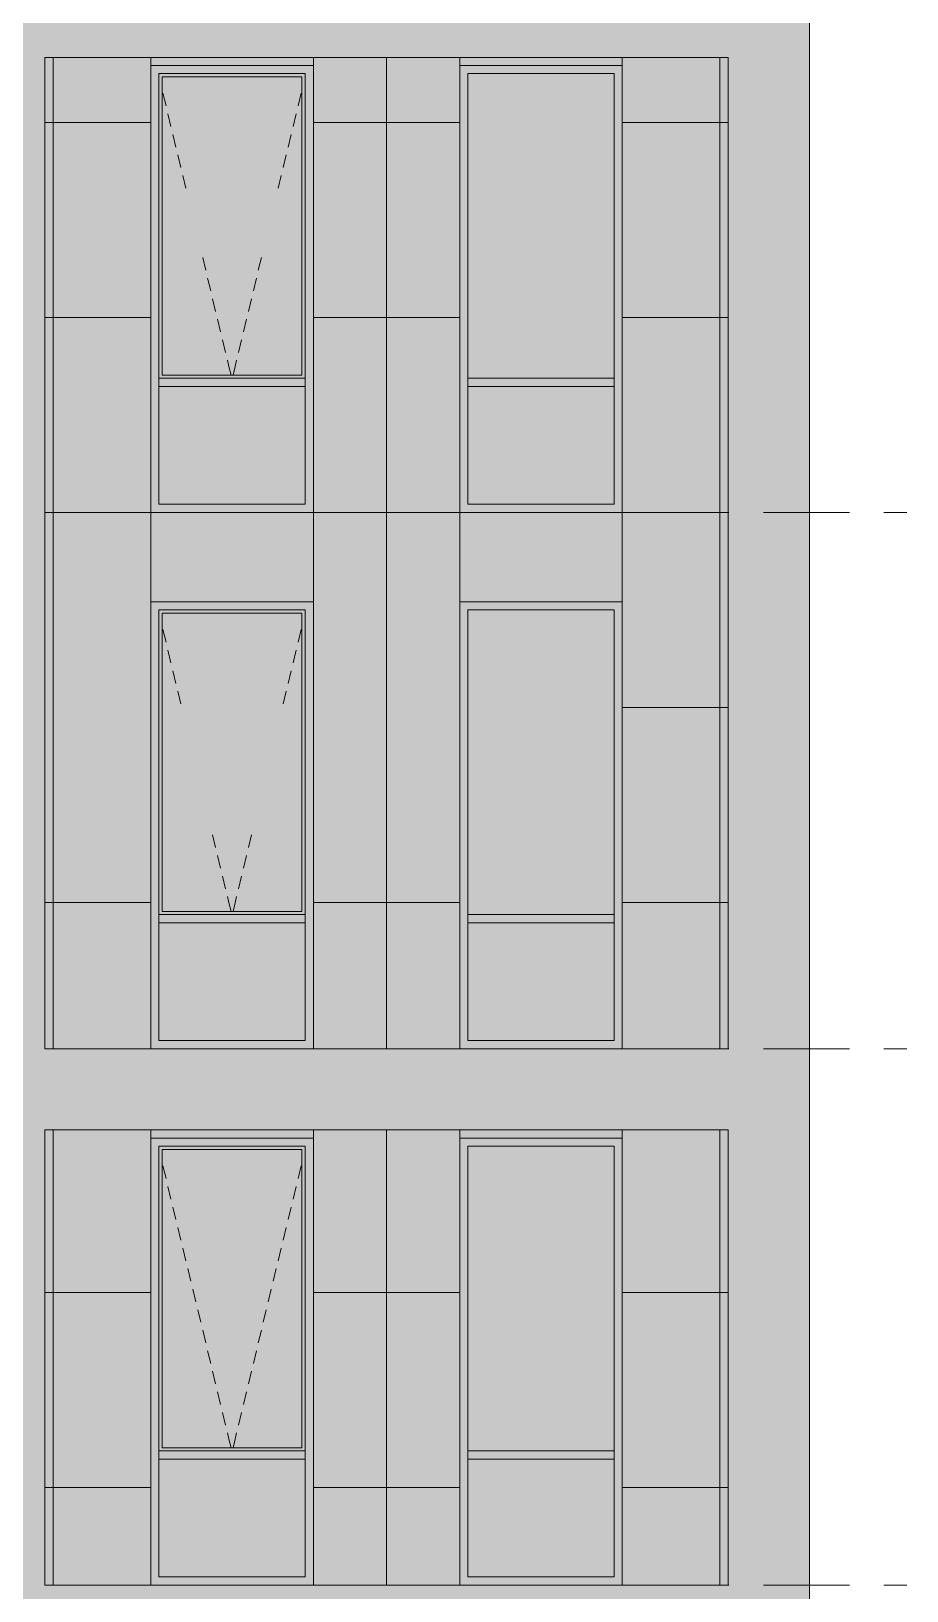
# Model space of a CAD drawing. Header units: millimetres. Extents: x 1499747 to 4230374, y -28481 to 441852.
# Drawn here: x 4123228 to 4128612, y 373993 to 383589 of the extents above; entities that cross this region are included whole.
import ezdxf

# ---------------------------------------------------------------- set-up
doc = ezdxf.new("R2010")
doc.units = ezdxf.units.MM
doc.header["$MEASUREMENT"] = 0
doc.layers.add('Чертеж и Рисунок', color=7, linetype='Continuous')

msp = doc.modelspace()

# ---------------------------------------------------------------- hatches: boundary and pattern name
at = {"layer": 'Чертеж и Рисунок', "linetype": 'Continuous', "lineweight": 0, "true_color": 0xbc9a89}
for points in [[(4128012.73488, 373528.37108), (4128012.73488, 400428.41218), (4127512.73411, 400428.41218), (4127512.73411, 373528.37108)], [(4123312.4277, 399928.41141), (4122812.42693, 399928.41141), (4122812.42693, 374028.37184), (4123312.4277, 374028.37184)], [(4123312.4277, 383928.38697), (4123312.4277, 383428.3862), (4127512.73411, 383428.3862), (4127512.73411, 383928.38697)], [(4123312.4277, 377328.37688), (4123312.4277, 376828.37612), (4127512.73411, 376828.37612), (4127512.73411, 377328.37688)], [(4127512.73411, 374028.37184), (4104262.66859, 374028.37184), (4104262.66859, 373528.37108), (4127512.73411, 373528.37108)]]:
    msp.add_hatch(color=33, dxfattribs=at).paths.add_polyline_path(points)
at = {"layer": 'Чертеж и Рисунок', "linetype": 'Continuous', "lineweight": 0, "true_color": 0xffffff}
h = msp.add_hatch(color=7, dxfattribs=at)
h.paths.add_polyline_path([(4123312.4277, 383428.3862), (4123312.4277, 377328.37688), (4123962.82866, 377328.37688), (4123962.82866, 380078.38107), (4124962.83023, 380078.38107), (4124962.83023, 377328.37688), (4125862.63159, 377328.37688), (4125862.63159, 380078.38107), (4126862.63316, 380078.38107), (4126862.63316, 377328.37688), (4127512.73407, 377328.37688), (4127512.73407, 383428.3862)])
h.paths.add_polyline_path([(4124962.83023, 380628.38196), (4123962.82866, 380628.38196), (4123962.82866, 383378.38614), (4124962.83023, 383378.38614)], flags=0)
h.paths.add_polyline_path([(4125862.63159, 380628.38196), (4125862.63159, 383378.38614), (4126862.63316, 383378.38614), (4126862.63316, 380628.38196)], flags=0)
at = {"layer": 'Чертеж и Рисунок', "linetype": 'Continuous', "lineweight": 0, "true_color": 0x2e2e2e}
for points in [[(4123962.82869, 383028.38559), (4124012.82877, 383028.38559), (4124012.82877, 383328.38605), (4123962.82869, 383378.38613)], [(4124462.82945, 383378.38613), (4123962.82869, 383378.38613), (4124012.82877, 383328.38605), (4124462.82945, 383328.38605)], [(4124462.82945, 383378.38613), (4124462.82945, 383328.38605), (4124912.83014, 383328.38605), (4124962.83022, 383378.38613)], [(4124962.83022, 383028.38559), (4124962.83022, 383378.38613), (4124912.83014, 383328.38605), (4124912.83014, 383028.38559)], [(4125862.63159, 383028.38559), (4125912.63167, 383028.38559), (4125912.63167, 383328.38605), (4125862.63159, 383378.38613)], [(4126362.63236, 383378.38613), (4125862.63159, 383378.38613), (4125912.63167, 383328.38605), (4126362.63236, 383328.38605)], [(4126362.63236, 383378.38613), (4126362.63236, 383328.38605), (4126812.63304, 383328.38605), (4126862.63312, 383378.38613)], [(4126862.63312, 383028.38559), (4126862.63312, 383378.38613), (4126812.63304, 383328.38605), (4126812.63304, 383028.38559)], [(4123962.82869, 381628.38345), (4124012.82877, 381628.38345), (4124012.82877, 383028.38559), (4123962.82869, 383028.38559)], [(4124962.83022, 381628.38345), (4124962.83022, 383028.38559), (4124912.83014, 383028.38559), (4124912.83014, 381628.38345)], [(4125862.63159, 381628.38345), (4125912.63167, 381628.38345), (4125912.63167, 383028.38559), (4125862.63159, 383028.38559)], [(4126862.63312, 381628.38345), (4126862.63312, 383028.38559), (4126812.63304, 383028.38559), (4126812.63304, 381628.38345)], [(4123962.82869, 381428.38315), (4124012.82877, 381428.38315), (4124012.82877, 381628.38345), (4123962.82869, 381628.38345)], [(4124962.83022, 381428.38315), (4124962.83022, 381628.38345), (4124912.83014, 381628.38345), (4124912.83014, 381428.38315)], [(4125862.63159, 381428.38315), (4125912.63167, 381428.38315), (4125912.63167, 381628.38345), (4125862.63159, 381628.38345)], [(4126862.63312, 381428.38315), (4126862.63312, 381628.38345), (4126812.63304, 381628.38345), (4126812.63304, 381428.38315)], [(4123962.82869, 381428.38315), (4123962.82869, 380628.38193), (4124012.82877, 380678.382), (4124012.82877, 381428.38315)], [(4124012.82877, 381403.38311), (4124462.82945, 381403.38311), (4124462.82945, 381453.38319), (4124012.82877, 381453.38319)], [(4124462.82945, 381453.38319), (4124462.82945, 381403.38311), (4124912.83014, 381403.38311), (4124912.83014, 381453.38319)], [(4124962.83022, 381428.38315), (4124912.83014, 381428.38315), (4124912.83014, 380678.382), (4124962.83022, 380628.38193)], [(4125862.63159, 381428.38315), (4125862.63159, 380628.38193), (4125912.63167, 380678.382), (4125912.63167, 381428.38315)], [(4125912.63167, 381403.38311), (4126362.63236, 381403.38311), (4126362.63236, 381453.38319), (4125912.63167, 381453.38319)], [(4126362.63236, 381453.38319), (4126362.63236, 381403.38311), (4126812.63304, 381403.38311), (4126812.63304, 381453.38319)], [(4126862.63312, 381428.38315), (4126812.63304, 381428.38315), (4126812.63304, 380678.382), (4126862.63312, 380628.38193)], [(4124012.82877, 380678.382), (4123962.82869, 380628.38193), (4124462.82945, 380628.38193), (4124462.82945, 380678.382)], [(4124462.82945, 380628.38193), (4124962.83022, 380628.38193), (4124912.83014, 380678.382), (4124462.82945, 380678.382)], [(4126362.63236, 380628.38193), (4126362.63236, 380678.382), (4125912.63167, 380678.382), (4125862.63159, 380628.38193)], [(4126362.63236, 380628.38193), (4126862.63312, 380628.38193), (4126812.63304, 380678.382), (4126362.63236, 380678.382)], [(4123962.82869, 379728.38055), (4124012.82877, 379728.38055), (4124012.82877, 380028.38101), (4123962.82869, 380078.38109)], [(4124462.82945, 380078.38109), (4123962.82869, 380078.38109), (4124012.82877, 380028.38101), (4124462.82945, 380028.38101)], [(4124462.82945, 380078.38109), (4124462.82945, 380028.38101), (4124912.83014, 380028.38101), (4124962.83022, 380078.38109)], [(4124962.83022, 379728.38055), (4124962.83022, 380078.38109), (4124912.83014, 380028.38101), (4124912.83014, 379728.38055)], [(4125862.63159, 379728.38055), (4125912.63167, 379728.38055), (4125912.63167, 380028.38101), (4125862.63159, 380078.38109)], [(4126362.63236, 380078.38109), (4125862.63159, 380078.38109), (4125912.63167, 380028.38101), (4126362.63236, 380028.38101)], [(4126362.63236, 380078.38109), (4126362.63236, 380028.38101), (4126812.63304, 380028.38101), (4126862.63312, 380078.38109)], [(4126862.63312, 379728.38055), (4126862.63312, 380078.38109), (4126812.63304, 380028.38101), (4126812.63304, 379728.38055)], [(4123962.82869, 378328.37841), (4124012.82877, 378328.37841), (4124012.82877, 379728.38055), (4123962.82869, 379728.38055)], [(4124962.83022, 378328.37841), (4124962.83022, 379728.38055), (4124912.83014, 379728.38055), (4124912.83014, 378328.37841)], [(4125862.63159, 378328.37841), (4125912.63167, 378328.37841), (4125912.63167, 379728.38055), (4125862.63159, 379728.38055)], [(4126862.63312, 378328.37841), (4126862.63312, 379728.38055), (4126812.63304, 379728.38055), (4126812.63304, 378328.37841)], [(4123962.82869, 378128.37811), (4124012.82877, 378128.37811), (4124012.82877, 378328.37841), (4123962.82869, 378328.37841)], [(4124962.83022, 378128.37811), (4124962.83022, 378328.37841), (4124912.83014, 378328.37841), (4124912.83014, 378128.37811)], [(4125862.63159, 378128.37811), (4125912.63167, 378128.37811), (4125912.63167, 378328.37841), (4125862.63159, 378328.37841)], [(4126862.63312, 378128.37811), (4126862.63312, 378328.37841), (4126812.63304, 378328.37841), (4126812.63304, 378128.37811)], [(4123962.82869, 378128.37811), (4123962.82869, 377328.37688), (4124012.82877, 377378.37696), (4124012.82877, 378128.37811)], [(4124012.82877, 378103.37807), (4124462.82945, 378103.37807), (4124462.82945, 378153.37814), (4124012.82877, 378153.37814)], [(4124462.82945, 378153.37814), (4124462.82945, 378103.37807), (4124912.83014, 378103.37807), (4124912.83014, 378153.37814)], [(4124962.83022, 378128.37811), (4124912.83014, 378128.37811), (4124912.83014, 377378.37696), (4124962.83022, 377328.37688)], [(4125862.63159, 378128.37811), (4125862.63159, 377328.37688), (4125912.63167, 377378.37696), (4125912.63167, 378128.37811)], [(4125912.63167, 378103.37807), (4126362.63236, 378103.37807), (4126362.63236, 378153.37814), (4125912.63167, 378153.37814)], [(4126362.63236, 378153.37814), (4126362.63236, 378103.37807), (4126812.63304, 378103.37807), (4126812.63304, 378153.37814)], [(4126862.63312, 378128.37811), (4126812.63304, 378128.37811), (4126812.63304, 377378.37696), (4126862.63312, 377328.37688)], [(4123962.82869, 377328.37688), (4124462.82945, 377328.37688), (4124462.82945, 377378.37696), (4124012.82877, 377378.37696)], [(4124462.82945, 377328.37688), (4124962.83022, 377328.37688), (4124912.83014, 377378.37696), (4124462.82945, 377378.37696)], [(4126362.63236, 377328.37688), (4126362.63236, 377378.37696), (4125912.63167, 377378.37696), (4125862.63159, 377328.37688)], [(4126362.63236, 377328.37688), (4126862.63312, 377328.37688), (4126812.63304, 377378.37696), (4126362.63236, 377378.37696)], [(4123962.82869, 376428.37551), (4124012.82877, 376428.37551), (4124012.82877, 376728.37597), (4123962.82869, 376778.37604)], [(4124462.82945, 376778.37604), (4123962.82869, 376778.37604), (4124012.82877, 376728.37597), (4124462.82945, 376728.37597)], [(4124462.82945, 376778.37604), (4124462.82945, 376728.37597), (4124912.83014, 376728.37597), (4124962.83022, 376778.37604)], [(4124962.83022, 376428.37551), (4124962.83022, 376778.37604), (4124912.83014, 376728.37597), (4124912.83014, 376428.37551)], [(4125862.63159, 376428.37551), (4125912.63167, 376428.37551), (4125912.63167, 376728.37597), (4125862.63159, 376778.37604)], [(4126362.63236, 376778.37604), (4125862.63159, 376778.37604), (4125912.63167, 376728.37597), (4126362.63236, 376728.37597)], [(4126362.63236, 376778.37604), (4126362.63236, 376728.37597), (4126812.63304, 376728.37597), (4126862.63312, 376778.37604)], [(4126862.63312, 376428.37551), (4126862.63312, 376778.37604), (4126812.63304, 376728.37597), (4126812.63304, 376428.37551)], [(4123962.82869, 375028.37337), (4124012.82877, 375028.37337), (4124012.82877, 376428.37551), (4123962.82869, 376428.37551)], [(4124962.83022, 375028.37337), (4124962.83022, 376428.37551), (4124912.83014, 376428.37551), (4124912.83014, 375028.37337)], [(4125862.63159, 375028.37337), (4125912.63167, 375028.37337), (4125912.63167, 376428.37551), (4125862.63159, 376428.37551)], [(4126862.63312, 375028.37337), (4126862.63312, 376428.37551), (4126812.63304, 376428.37551), (4126812.63304, 375028.37337)], [(4123962.82869, 374828.37307), (4124012.82877, 374828.37307), (4124012.82877, 375028.37337), (4123962.82869, 375028.37337)], [(4124962.83022, 374828.37307), (4124962.83022, 375028.37337), (4124912.83014, 375028.37337), (4124912.83014, 374828.37307)], [(4125862.63159, 374828.37307), (4125912.63167, 374828.37307), (4125912.63167, 375028.37337), (4125862.63159, 375028.37337)], [(4126862.63312, 374828.37307), (4126862.63312, 375028.37337), (4126812.63304, 375028.37337), (4126812.63304, 374828.37307)], [(4124012.82877, 374803.37303), (4124462.82945, 374803.37303), (4124462.82945, 374853.3731), (4124012.82877, 374853.3731)], [(4124462.82945, 374853.3731), (4124462.82945, 374803.37303), (4124912.83014, 374803.37303), (4124912.83014, 374853.3731)], [(4125912.63167, 374803.37303), (4126362.63236, 374803.37303), (4126362.63236, 374853.3731), (4125912.63167, 374853.3731)], [(4126362.63236, 374853.3731), (4126362.63236, 374803.37303), (4126812.63304, 374803.37303), (4126812.63304, 374853.3731)], [(4123962.82869, 374828.37307), (4123962.82869, 374028.37184), (4124012.82877, 374078.37192), (4124012.82877, 374828.37307)], [(4124962.83022, 374828.37307), (4124912.83014, 374828.37307), (4124912.83014, 374078.37192), (4124962.83022, 374028.37184)], [(4125862.63159, 374828.37307), (4125862.63159, 374028.37184), (4125912.63167, 374078.37192), (4125912.63167, 374828.37307)], [(4126862.63312, 374828.37307), (4126812.63304, 374828.37307), (4126812.63304, 374078.37192), (4126862.63312, 374028.37184)], [(4123962.82869, 374028.37184), (4124462.82945, 374028.37184), (4124462.82945, 374078.37192), (4124012.82877, 374078.37192)], [(4124462.82945, 374028.37184), (4124962.83022, 374028.37184), (4124912.83014, 374078.37192), (4124462.82945, 374078.37192)], [(4126362.63236, 374028.37184), (4126362.63236, 374078.37192), (4125912.63167, 374078.37192), (4125862.63159, 374028.37184)], [(4126362.63236, 374028.37184), (4126862.63312, 374028.37184), (4126812.63304, 374078.37192), (4126362.63236, 374078.37192)]]:
    msp.add_hatch(color=250, dxfattribs=at).paths.add_polyline_path(points)
at = {"layer": 'Чертеж и Рисунок', "linetype": 'Continuous', "lineweight": 0, "true_color": 0xf7fdff}
for points in [[(4124012.82877, 381453.38319), (4124032.8288, 381473.38322), (4124032.8288, 383308.38602), (4124012.82877, 383328.38605)], [(4124912.83014, 383328.38605), (4124012.82877, 383328.38605), (4124032.8288, 383308.38602), (4124892.83011, 383308.38602)], [(4124912.83014, 381453.38319), (4124912.83014, 383328.38605), (4124892.83011, 383308.38602), (4124892.83011, 381473.38322)], [(4124912.83014, 381453.38319), (4124892.83011, 381473.38322), (4124032.8288, 381473.38322), (4124012.82877, 381453.38319)], [(4124012.82877, 378153.37814), (4124032.8288, 378173.37818), (4124032.8288, 380008.38098), (4124012.82877, 380028.38101)], [(4124912.83014, 380028.38101), (4124012.82877, 380028.38101), (4124032.8288, 380008.38098), (4124892.83011, 380008.38098)], [(4124912.83014, 378153.37814), (4124912.83014, 380028.38101), (4124892.83011, 380008.38098), (4124892.83011, 378173.37818)], [(4124912.83014, 378153.37814), (4124892.83011, 378173.37818), (4124032.8288, 378173.37818), (4124012.82877, 378153.37814)], [(4124012.82877, 374853.3731), (4124032.8288, 374873.37313), (4124032.8288, 376708.37594), (4124012.82877, 376728.37597)], [(4124912.83014, 376728.37597), (4124012.82877, 376728.37597), (4124032.8288, 376708.37594), (4124892.83011, 376708.37594)], [(4124912.83014, 374853.3731), (4124912.83014, 376728.37597), (4124892.83011, 376708.37594), (4124892.83011, 374873.37313)], [(4124912.83014, 374853.3731), (4124892.83011, 374873.37313), (4124032.8288, 374873.37313), (4124012.82877, 374853.3731)]]:
    msp.add_hatch(color=7, dxfattribs=at).paths.add_polyline_path(points)
at = {"layer": 'Чертеж и Рисунок', "linetype": 'Continuous', "lineweight": 0, "true_color": 0x84adf9}
for points in [[(4124032.8288, 381473.38322), (4124892.83011, 381473.38322), (4124892.83011, 383308.38602), (4124032.8288, 383308.38602)], [(4125912.63167, 381453.38319), (4126812.63304, 381453.38319), (4126812.63304, 381628.38345), (4126812.63304, 383028.38559), (4126812.63304, 383328.38605), (4125912.63167, 383328.38605)], [(4124012.82877, 380678.382), (4124912.83014, 380678.382), (4124912.83014, 381403.38311), (4124012.82877, 381403.38311)], [(4125912.63167, 381403.38311), (4125912.63167, 380678.382), (4126812.63304, 380678.382), (4126812.63304, 381403.38311)], [(4124032.8288, 378173.37818), (4124892.83011, 378173.37818), (4124892.83011, 380008.38098), (4124032.8288, 380008.38098)], [(4125912.63167, 378153.37814), (4126812.63304, 378153.37814), (4126812.63304, 378328.37841), (4126812.63304, 379728.38055), (4126812.63304, 380028.38101), (4125912.63167, 380028.38101)], [(4124012.82877, 377378.37696), (4124912.83014, 377378.37696), (4124912.83014, 378103.37807), (4124012.82877, 378103.37807)], [(4125912.63167, 378103.37807), (4125912.63167, 377378.37696), (4126812.63304, 377378.37696), (4126812.63304, 378103.37807)], [(4124032.8288, 374873.37313), (4124892.83011, 374873.37313), (4124892.83011, 376708.37594), (4124032.8288, 376708.37594)], [(4125912.63167, 374853.3731), (4126812.63304, 374853.3731), (4126812.63304, 375028.37337), (4126812.63304, 376728.37597), (4125912.63167, 376728.37597)], [(4124012.82877, 374803.37303), (4124012.82877, 374078.37192), (4124912.83014, 374078.37192), (4124912.83014, 374803.37303)], [(4125912.63167, 374803.37303), (4125912.63167, 374078.37192), (4126812.63304, 374078.37192), (4126812.63304, 374803.37303)]]:
    msp.add_hatch(color=161, dxfattribs=at).paths.add_polyline_path(points)
at = {"layer": 'Чертеж и Рисунок', "linetype": 'Continuous', "lineweight": 0, "true_color": 0xffffff}
msp.add_hatch(color=7, dxfattribs=at).paths.add_polyline_path([(4123312.4277, 374028.37184), (4123962.82869, 374028.37184), (4123962.82869, 376778.37604), (4124962.83022, 376778.37604), (4124962.83022, 374028.37184), (4125862.63159, 374028.37184), (4125862.63159, 376778.37604), (4126862.63312, 376778.37604), (4126862.63312, 374028.37184), (4127512.73411, 374028.37184), (4127512.73411, 376828.37612), (4123312.4277, 376828.37612)])

# ---------------------------------------------------------------- linework, layer by layer
at = {"layer": 'Чертеж и Рисунок', "color": 7, "linetype": 'Continuous', "lineweight": 5}
for points in [[(4128012.73488, 373528.37108), (4128012.73488, 400428.41218)], [(4123312.4277, 377328.37688), (4123312.4277, 383428.3862)], [(4123312.4277, 383428.3862), (4127512.73411, 383428.3862)], [(4127512.73411, 377328.37688), (4127512.73411, 383428.3862)], [(4123962.82869, 380628.38193), (4123962.82869, 383378.38613)], [(4123962.82869, 383378.38613), (4124962.83022, 383378.38613)], [(4124012.82877, 383028.38559), (4124012.82877, 383328.38605)], [(4124012.82877, 383328.38605), (4124462.82945, 383328.38605)], [(4124032.8288, 383308.38602), (4124032.8288, 381473.38322)], [(4124892.83011, 383308.38602), (4124032.8288, 383308.38602)], [(4124462.82945, 383328.38605), (4124912.83014, 383328.38605)], [(4124892.83011, 381473.38322), (4124892.83011, 383308.38602)], [(4124912.83014, 383028.38559), (4124912.83014, 383328.38605)], [(4125862.63159, 380628.38193), (4125862.63159, 383378.38613)], [(4125862.63159, 383378.38613), (4126862.63312, 383378.38613)], [(4125912.63167, 383028.38559), (4125912.63167, 383328.38605)], [(4125912.63167, 383328.38605), (4126362.63236, 383328.38605)], [(4126362.63236, 383328.38605), (4126812.63304, 383328.38605)], [(4126812.63304, 383028.38559), (4126812.63304, 383328.38605)], [(4126862.63312, 383378.38613), (4126862.63312, 380628.38193)], [(4124012.82877, 381628.38345), (4124012.82877, 383028.38559)], [(4124912.83014, 381628.38345), (4124912.83014, 383028.38559)], [(4125912.63167, 381628.38345), (4125912.63167, 383028.38559)], [(4126812.63304, 381628.38345), (4126812.63304, 383028.38559)], [(4124012.82877, 381453.38319), (4124012.82877, 381628.38345)], [(4124912.83014, 381453.38319), (4124912.83014, 381628.38345)], [(4125912.63167, 381453.38319), (4125912.63167, 381628.38345)], [(4126812.63304, 381453.38319), (4126812.63304, 381628.38345)], [(4124032.8288, 381473.38322), (4124892.83011, 381473.38322)], [(4124012.82877, 381428.38315), (4124012.82877, 381453.38319)], [(4124462.82945, 381453.38319), (4124012.82877, 381453.38319)], [(4124012.82877, 381403.38311), (4124012.82877, 381428.38315)], [(4124012.82877, 380678.382), (4124012.82877, 381403.38311)], [(4124462.82945, 381403.38311), (4124012.82877, 381403.38311)], [(4124912.83014, 381453.38319), (4124462.82945, 381453.38319)], [(4124912.83014, 381403.38311), (4124462.82945, 381403.38311)], [(4124912.83014, 381428.38315), (4124912.83014, 381453.38319)], [(4124912.83014, 381403.38311), (4124912.83014, 381428.38315)], [(4124912.83014, 380678.382), (4124912.83014, 381403.38311)], [(4125912.63167, 381428.38315), (4125912.63167, 381453.38319)], [(4126362.63236, 381453.38319), (4125912.63167, 381453.38319)], [(4125912.63167, 381403.38311), (4125912.63167, 381428.38315)], [(4125912.63167, 380678.382), (4125912.63167, 381403.38311)], [(4126362.63236, 381403.38311), (4125912.63167, 381403.38311)], [(4126812.63304, 381453.38319), (4126362.63236, 381453.38319)], [(4126812.63304, 381403.38311), (4126362.63236, 381403.38311)], [(4126812.63304, 381428.38315), (4126812.63304, 381453.38319)], [(4126812.63304, 381403.38311), (4126812.63304, 381428.38315)], [(4126812.63304, 380678.382), (4126812.63304, 381403.38311)], [(4124962.83022, 380628.38193), (4123962.82869, 380628.38193)], [(4124462.82945, 380678.382), (4124012.82877, 380678.382)], [(4124912.83014, 380678.382), (4124462.82945, 380678.382)], [(4126862.63312, 380628.38193), (4125862.63159, 380628.38193)], [(4126362.63236, 380678.382), (4125912.63167, 380678.382)], [(4126812.63304, 380678.382), (4126362.63236, 380678.382)], [(4123962.82869, 377328.37688), (4123962.82869, 380078.38109)], [(4123962.82869, 380078.38109), (4124962.83022, 380078.38109)], [(4125862.63159, 377328.37688), (4125862.63159, 380078.38109)], [(4125862.63159, 380078.38109), (4126862.63312, 380078.38109)], [(4126862.63312, 380078.38109), (4126862.63312, 377328.37688)], [(4124012.82877, 379728.38055), (4124012.82877, 380028.38101)], [(4124012.82877, 380028.38101), (4124462.82945, 380028.38101)], [(4124032.8288, 380008.38098), (4124032.8288, 378173.37818)], [(4124892.83011, 380008.38098), (4124032.8288, 380008.38098)], [(4124462.82945, 380028.38101), (4124912.83014, 380028.38101)], [(4124892.83011, 378173.37818), (4124892.83011, 380008.38098)], [(4124912.83014, 379728.38055), (4124912.83014, 380028.38101)], [(4125912.63167, 379728.38055), (4125912.63167, 380028.38101)], [(4125912.63167, 380028.38101), (4126362.63236, 380028.38101)], [(4126362.63236, 380028.38101), (4126812.63304, 380028.38101)], [(4126812.63304, 379728.38055), (4126812.63304, 380028.38101)], [(4124012.82877, 378328.37841), (4124012.82877, 379728.38055)], [(4124912.83014, 378328.37841), (4124912.83014, 379728.38055)], [(4125912.63167, 378328.37841), (4125912.63167, 379728.38055)], [(4126812.63304, 378328.37841), (4126812.63304, 379728.38055)], [(4124012.82877, 378153.37814), (4124012.82877, 378328.37841)], [(4124912.83014, 378153.37814), (4124912.83014, 378328.37841)], [(4125912.63167, 378153.37814), (4125912.63167, 378328.37841)], [(4126812.63304, 378153.37814), (4126812.63304, 378328.37841)], [(4124012.82877, 378128.37811), (4124012.82877, 378153.37814)], [(4124462.82945, 378153.37814), (4124012.82877, 378153.37814)], [(4124012.82877, 378103.37807), (4124012.82877, 378128.37811)], [(4124032.8288, 378173.37818), (4124892.83011, 378173.37818)], [(4124912.83014, 378153.37814), (4124462.82945, 378153.37814)], [(4124912.83014, 378128.37811), (4124912.83014, 378153.37814)], [(4124912.83014, 378103.37807), (4124912.83014, 378128.37811)], [(4125912.63167, 378128.37811), (4125912.63167, 378153.37814)], [(4126362.63236, 378153.37814), (4125912.63167, 378153.37814)], [(4125912.63167, 378103.37807), (4125912.63167, 378128.37811)], [(4126812.63304, 378153.37814), (4126362.63236, 378153.37814)], [(4126812.63304, 378128.37811), (4126812.63304, 378153.37814)], [(4126812.63304, 378103.37807), (4126812.63304, 378128.37811)], [(4124012.82877, 377378.37696), (4124012.82877, 378103.37807)], [(4124462.82945, 378103.37807), (4124012.82877, 378103.37807)], [(4124912.83014, 378103.37807), (4124462.82945, 378103.37807)], [(4124912.83014, 377378.37696), (4124912.83014, 378103.37807)], [(4125912.63167, 377378.37696), (4125912.63167, 378103.37807)], [(4126362.63236, 378103.37807), (4125912.63167, 378103.37807)], [(4126812.63304, 378103.37807), (4126362.63236, 378103.37807)], [(4126812.63304, 377378.37696), (4126812.63304, 378103.37807)], [(4124462.82945, 377378.37696), (4124012.82877, 377378.37696)], [(4124912.83014, 377378.37696), (4124462.82945, 377378.37696)], [(4126362.63236, 377378.37696), (4125912.63167, 377378.37696)], [(4126812.63304, 377378.37696), (4126362.63236, 377378.37696)], [(4123312.4277, 377328.37688), (4127512.73411, 377328.37688)], [(4123312.4277, 374028.37184), (4123312.4277, 376828.37612)], [(4123312.4277, 376828.37612), (4127512.73411, 376828.37612)], [(4123962.82869, 374028.37184), (4123962.82869, 376778.37604)], [(4123962.82869, 376778.37604), (4124962.83022, 376778.37604)], [(4125862.63159, 374028.37184), (4125862.63159, 376778.37604)], [(4125862.63159, 376778.37604), (4126862.63312, 376778.37604)], [(4126862.63312, 376778.37604), (4126862.63312, 374028.37184)], [(4127512.73411, 374028.37184), (4127512.73411, 376828.37612)], [(4124012.82877, 376428.37551), (4124012.82877, 376728.37597)], [(4124012.82877, 376728.37597), (4124462.82945, 376728.37597)], [(4124032.8288, 376708.37594), (4124032.8288, 374873.37313)], [(4124892.83011, 376708.37594), (4124032.8288, 376708.37594)], [(4124462.82945, 376728.37597), (4124912.83014, 376728.37597)], [(4124892.83011, 374873.37313), (4124892.83011, 376708.37594)], [(4124912.83014, 376428.37551), (4124912.83014, 376728.37597)], [(4125912.63167, 376428.37551), (4125912.63167, 376728.37597)], [(4125912.63167, 376728.37597), (4126362.63236, 376728.37597)], [(4126362.63236, 376728.37597), (4126812.63304, 376728.37597)], [(4126812.63304, 376428.37551), (4126812.63304, 376728.37597)], [(4124012.82877, 375028.37337), (4124012.82877, 376428.37551)], [(4124912.83014, 375028.37337), (4124912.83014, 376428.37551)], [(4125912.63167, 375028.37337), (4125912.63167, 376428.37551)], [(4126812.63304, 375028.37337), (4126812.63304, 376428.37551)], [(4124012.82877, 374853.3731), (4124012.82877, 375028.37337)], [(4124912.83014, 374853.3731), (4124912.83014, 375028.37337)], [(4125912.63167, 374853.3731), (4125912.63167, 375028.37337)], [(4126812.63304, 374853.3731), (4126812.63304, 375028.37337)], [(4124012.82877, 374828.37307), (4124012.82877, 374853.3731)], [(4124462.82945, 374853.3731), (4124012.82877, 374853.3731)], [(4124032.8288, 374873.37313), (4124892.83011, 374873.37313)], [(4124912.83014, 374853.3731), (4124462.82945, 374853.3731)], [(4124912.83014, 374828.37307), (4124912.83014, 374853.3731)], [(4125912.63167, 374828.37307), (4125912.63167, 374853.3731)], [(4126362.63236, 374853.3731), (4125912.63167, 374853.3731)], [(4126812.63304, 374853.3731), (4126362.63236, 374853.3731)], [(4126812.63304, 374828.37307), (4126812.63304, 374853.3731)], [(4124012.82877, 374803.37303), (4124012.82877, 374828.37307)], [(4124012.82877, 374078.37192), (4124012.82877, 374803.37303)], [(4124462.82945, 374803.37303), (4124012.82877, 374803.37303)], [(4124912.83014, 374803.37303), (4124462.82945, 374803.37303)], [(4124912.83014, 374803.37303), (4124912.83014, 374828.37307)], [(4124912.83014, 374078.37192), (4124912.83014, 374803.37303)], [(4125912.63167, 374803.37303), (4125912.63167, 374828.37307)], [(4125912.63167, 374078.37192), (4125912.63167, 374803.37303)], [(4126362.63236, 374803.37303), (4125912.63167, 374803.37303)], [(4126812.63304, 374803.37303), (4126362.63236, 374803.37303)], [(4126812.63304, 374803.37303), (4126812.63304, 374828.37307)], [(4126812.63304, 374078.37192), (4126812.63304, 374803.37303)], [(4123312.4277, 374028.37184), (4127512.73411, 374028.37184)], [(4124462.82945, 374078.37192), (4124012.82877, 374078.37192)], [(4124912.83014, 374078.37192), (4124462.82945, 374078.37192)], [(4126362.63236, 374078.37192), (4125912.63167, 374078.37192)], [(4126812.63304, 374078.37192), (4126362.63236, 374078.37192)]]:
    msp.add_lwpolyline(points, dxfattribs=at)
at = {"layer": 'Чертеж и Рисунок', "color": 253, "linetype": 'Continuous', "lineweight": 5, "true_color": 0xaaaaaa}
for points in [[(4123363.42777, 383428.3862), (4123363.42777, 377328.37688)], [(4123963.42869, 383428.3862), (4123963.42869, 383378.38613)], [(4124962.83022, 383428.3862), (4124962.83022, 383378.38613)], [(4125412.7309, 383428.3862), (4125412.7309, 377328.37688)], [(4125863.03159, 383428.3862), (4125863.03159, 383378.38613)], [(4126862.43312, 383428.3862), (4126862.43312, 383378.38613)], [(4127463.03404, 383428.3862), (4127463.03404, 377328.37688)], [(4123963.42869, 383378.38613), (4123963.42869, 380628.38193)], [(4124962.83022, 383378.38613), (4124962.83022, 380628.38193)], [(4125863.03159, 383378.38613), (4125863.03159, 380628.38193)], [(4126862.43312, 383378.38613), (4126862.43312, 380628.38193)], [(4123312.4277, 383028.18559), (4123962.82869, 383028.18559)], [(4124962.83022, 383028.18559), (4125862.53159, 383028.18559)], [(4126862.43312, 383028.18559), (4126862.63312, 383028.18559)], [(4126862.63312, 383028.18559), (4127512.73411, 383028.18559)], [(4123312.4277, 381828.18376), (4123962.82869, 381828.18376)], [(4124962.83022, 381828.18376), (4125862.53159, 381828.18376)], [(4126862.43312, 381828.18376), (4126862.63312, 381828.18376)], [(4126862.63312, 381828.18376), (4127512.73411, 381828.18376)], [(4123312.4277, 380628.18193), (4123962.82869, 380628.18193)], [(4123963.42869, 380628.38193), (4123963.42869, 380078.38109)], [(4124962.83022, 380628.38193), (4124962.83022, 380078.38109)], [(4124962.83022, 380628.18193), (4125862.53159, 380628.18193)], [(4125863.03159, 380628.38193), (4125863.03159, 380078.38109)], [(4126862.43312, 380628.38193), (4126862.43312, 380078.38109)], [(4126862.43312, 380628.18193), (4127512.73411, 380628.18193)], [(4123963.42869, 380078.38109), (4123963.42869, 377328.37688)], [(4124962.83022, 380078.38109), (4124962.83022, 377328.37688)], [(4125863.03159, 380078.38109), (4125863.03159, 377328.37688)], [(4126862.43312, 380078.38109), (4126862.43312, 377328.37688)], [(4126862.63312, 379428.18009), (4127512.73411, 379428.18009)], [(4123312.4277, 378228.17826), (4123962.82869, 378228.17826)], [(4124962.83022, 378228.17826), (4125862.53159, 378228.17826)], [(4126862.43312, 378228.17826), (4126862.63312, 378228.17826)], [(4126862.63312, 378228.17826), (4127512.73411, 378228.17826)], [(4123363.42777, 376828.37612), (4123363.42777, 374028.37184)], [(4123963.42869, 376828.37612), (4123963.42869, 376778.37604)], [(4123963.42869, 376778.37604), (4123963.42869, 374028.37184)], [(4124962.83022, 376828.37612), (4124962.83022, 376778.37604)], [(4124962.83022, 376778.37604), (4124962.83022, 374028.37184)], [(4125412.7309, 376828.37612), (4125412.7309, 374028.37184)], [(4125863.03159, 376828.37612), (4125863.03159, 376778.37604)], [(4125863.03159, 376778.37604), (4125863.03159, 374028.87184)], [(4126862.43312, 376828.37612), (4126862.43312, 376778.37604)], [(4126862.43312, 376778.37604), (4126862.43312, 374028.87184)], [(4127463.03404, 376828.37612), (4127463.03404, 374028.87184)], [(4123312.4277, 375828.17459), (4123962.82869, 375828.17459)], [(4124962.83022, 375828.17459), (4125862.53159, 375828.17459)], [(4126862.43312, 375828.17459), (4126862.63312, 375828.17459)], [(4126862.63312, 375828.17459), (4127512.73411, 375828.17459)], [(4123312.4277, 374628.17276), (4123962.82869, 374628.17276)], [(4124962.83022, 374628.17276), (4125862.53159, 374628.17276)], [(4126862.43312, 374628.17276), (4126862.63312, 374628.17276)], [(4126862.63312, 374628.17276), (4127512.73411, 374628.17276)]]:
    msp.add_lwpolyline(points, dxfattribs=at)
at = {"layer": 'Чертеж и Рисунок', "color": 23, "linetype": 'Continuous', "lineweight": 5, "true_color": 0xbf8080}
for points in [[(4124038.3288, 383207.08587), (4124057.02883, 383129.28575)], [(4124887.3301, 383207.08587), (4124868.53007, 383129.28575)], [(4124068.82885, 383080.68567), (4124087.52888, 383002.88555)], [(4124856.73005, 383080.68567), (4124838.03003, 383002.88555)], [(4124099.3289, 382954.28548), (4124118.02893, 382876.58536)], [(4124826.23001, 382954.28548), (4124807.52998, 382876.58536)], [(4124129.82894, 382827.98529), (4124148.52897, 382750.18517)], [(4124795.72996, 382827.98529), (4124777.02993, 382750.18517)], [(4124160.32899, 382701.58509), (4124179.02902, 382623.78497)], [(4124765.22991, 382701.58509), (4124746.52989, 382623.78497)], [(4124282.32918, 382196.08432), (4124301.12921, 382118.2842)], [(4124643.22973, 382196.08432), (4124624.5297, 382118.2842)], [(4124312.82922, 382069.68413), (4124331.62925, 381991.98401)], [(4124612.72968, 382069.68413), (4124594.02965, 381991.98401)], [(4124343.32927, 381943.38394), (4124362.1293, 381865.58382)], [(4124582.22964, 381943.38394), (4124563.42961, 381865.58382)], [(4124373.82932, 381816.98374), (4124392.62935, 381739.18362)], [(4124551.72959, 381816.98374), (4124532.92956, 381739.18362)], [(4124404.32936, 381690.58355), (4124423.12939, 381612.88343)], [(4124521.22954, 381690.58355), (4124502.42951, 381612.88343)], [(4124434.82941, 381564.28336), (4124444.02942, 381526.1833)], [(4124444.02942, 381526.1833), (4124456.72944, 381473.38322)], [(4124481.52948, 381526.1833), (4124468.82946, 381473.38322)], [(4124490.7295, 381564.28336), (4124481.52948, 381526.1833)], [(4124038.3288, 379907.08082), (4124057.02883, 379829.28071)], [(4124887.3301, 379907.08082), (4124868.53007, 379829.28071)], [(4124068.82885, 379780.68063), (4124087.52888, 379702.88051)], [(4124856.73005, 379780.68063), (4124838.03003, 379702.88051)], [(4124099.3289, 379654.28044), (4124118.02893, 379576.58032)], [(4124826.23001, 379654.28044), (4124807.52998, 379576.58032)], [(4124129.82894, 379527.98024), (4124148.52897, 379450.18013)], [(4124795.72996, 379527.98024), (4124777.02993, 379450.18013)], [(4124343.32927, 378643.37889), (4124362.1293, 378565.57877)], [(4124582.22964, 378643.37889), (4124563.42961, 378565.57877)], [(4124373.82932, 378516.9787), (4124392.62935, 378439.17858)], [(4124551.72959, 378516.9787), (4124532.92956, 378439.17858)], [(4124404.32936, 378390.57851), (4124423.12939, 378312.87839)], [(4124521.22954, 378390.57851), (4124502.42951, 378312.87839)], [(4124434.82941, 378264.27831), (4124444.02942, 378226.17826)], [(4124444.02942, 378226.17826), (4124456.72944, 378173.37818)], [(4124481.52948, 378226.17826), (4124468.82946, 378173.37818)], [(4124490.7295, 378264.27831), (4124481.52948, 378226.17826)], [(4124038.3288, 376607.07578), (4124057.02883, 376529.27566)], [(4124887.3301, 376607.07578), (4124868.53007, 376529.27566)], [(4124068.82885, 376480.67559), (4124087.52888, 376402.87547)], [(4124856.73005, 376480.67559), (4124838.03003, 376402.87547)], [(4124099.3289, 376354.2754), (4124118.02893, 376276.57528)], [(4124826.23001, 376354.2754), (4124807.52998, 376276.57528)], [(4124129.82894, 376227.9752), (4124148.52897, 376150.17508)], [(4124795.72996, 376227.9752), (4124777.02993, 376150.17508)], [(4124160.32899, 376101.57501), (4124179.02902, 376023.77489)], [(4124765.22991, 376101.57501), (4124746.52989, 376023.77489)], [(4124190.82904, 375975.17482), (4124209.52907, 375897.4747)], [(4124734.72987, 375975.17482), (4124716.02984, 375897.4747)], [(4124221.32908, 375848.77462), (4124240.02911, 375771.07451)], [(4124704.22982, 375848.77462), (4124685.52979, 375771.07451)], [(4124251.82913, 375722.47443), (4124270.62916, 375644.67431)], [(4124673.72977, 375722.47443), (4124655.02975, 375644.67431)], [(4124282.32918, 375596.07424), (4124301.12921, 375518.27412)], [(4124643.22973, 375596.07424), (4124624.5297, 375518.27412)], [(4124312.82922, 375469.67404), (4124331.62925, 375391.97393)], [(4124612.72968, 375469.67404), (4124594.02965, 375391.97393)], [(4124343.32927, 375343.37385), (4124362.1293, 375265.57373)], [(4124582.22964, 375343.37385), (4124563.42961, 375265.57373)], [(4124373.82932, 375216.97366), (4124392.62935, 375139.17354)], [(4124551.72959, 375216.97366), (4124532.92956, 375139.17354)], [(4124404.32936, 375090.57347), (4124423.12939, 375012.87335)], [(4124521.22954, 375090.57347), (4124502.42951, 375012.87335)], [(4124434.82941, 374964.27327), (4124444.02942, 374926.17321)], [(4124490.7295, 374964.27327), (4124481.52948, 374926.17321)], [(4124444.02942, 374926.17321), (4124456.72944, 374873.37313)], [(4124481.52948, 374926.17321), (4124468.82946, 374873.37313)]]:
    msp.add_lwpolyline(points, dxfattribs=at)
at = {"layer": 'Чертеж и Рисунок', "color": 1, "linetype": 'Continuous', "lineweight": 0}
for points in [[(4123355.42776, 380628.38193), (4123884.62857, 380628.38193)], [(4124096.22889, 380628.38193), (4124237.42911, 380628.38193)], [(4124449.02943, 380628.38193), (4124978.23024, 380628.38193)], [(4125189.93056, 380628.38193), (4125331.03078, 380628.38193)], [(4125542.6311, 380628.38193), (4126071.83191, 380628.38193)], [(4126283.53223, 380628.38193), (4126424.63245, 380628.38193)], [(4126636.23277, 380628.38193), (4127165.43358, 380628.38193)], [(4127377.13391, 380628.38193), (4127518.23412, 380628.38193)], [(4127729.93444, 380628.38193), (4128259.03525, 380628.38193)], [(4128470.73558, 380628.38193), (4128611.83579, 380628.38193)], [(4123355.42776, 377328.37688), (4123884.62857, 377328.37688)], [(4124096.22889, 377328.37688), (4124237.42911, 377328.37688)], [(4124449.02943, 377328.37688), (4124978.23024, 377328.37688)], [(4125189.93056, 377328.37688), (4125331.03078, 377328.37688)], [(4125542.6311, 377328.37688), (4126071.83191, 377328.37688)], [(4126283.53223, 377328.37688), (4126424.63245, 377328.37688)], [(4126636.23277, 377328.37688), (4127165.43358, 377328.37688)], [(4127377.13391, 377328.37688), (4127518.23412, 377328.37688)], [(4127729.93444, 377328.37688), (4128259.03525, 377328.37688)], [(4128470.73558, 377328.37688), (4128611.83579, 377328.37688)], [(4123355.42776, 374028.37184), (4123884.62857, 374028.37184)], [(4124096.22889, 374028.37184), (4124237.42911, 374028.37184)], [(4124449.02943, 374028.37184), (4124978.23024, 374028.37184)], [(4125189.93056, 374028.37184), (4125331.03078, 374028.37184)], [(4125542.6311, 374028.37184), (4126071.83191, 374028.37184)], [(4126283.53223, 374028.37184), (4126424.63245, 374028.37184)], [(4126636.23277, 374028.37184), (4127165.43358, 374028.37184)], [(4127377.13391, 374028.37184), (4127518.23412, 374028.37184)], [(4127729.93444, 374028.37184), (4128259.03525, 374028.37184)], [(4128470.73558, 374028.37184), (4128611.83579, 374028.37184)]]:
    msp.add_lwpolyline(points, dxfattribs=at)

doc.saveas('drawing.dxf')
